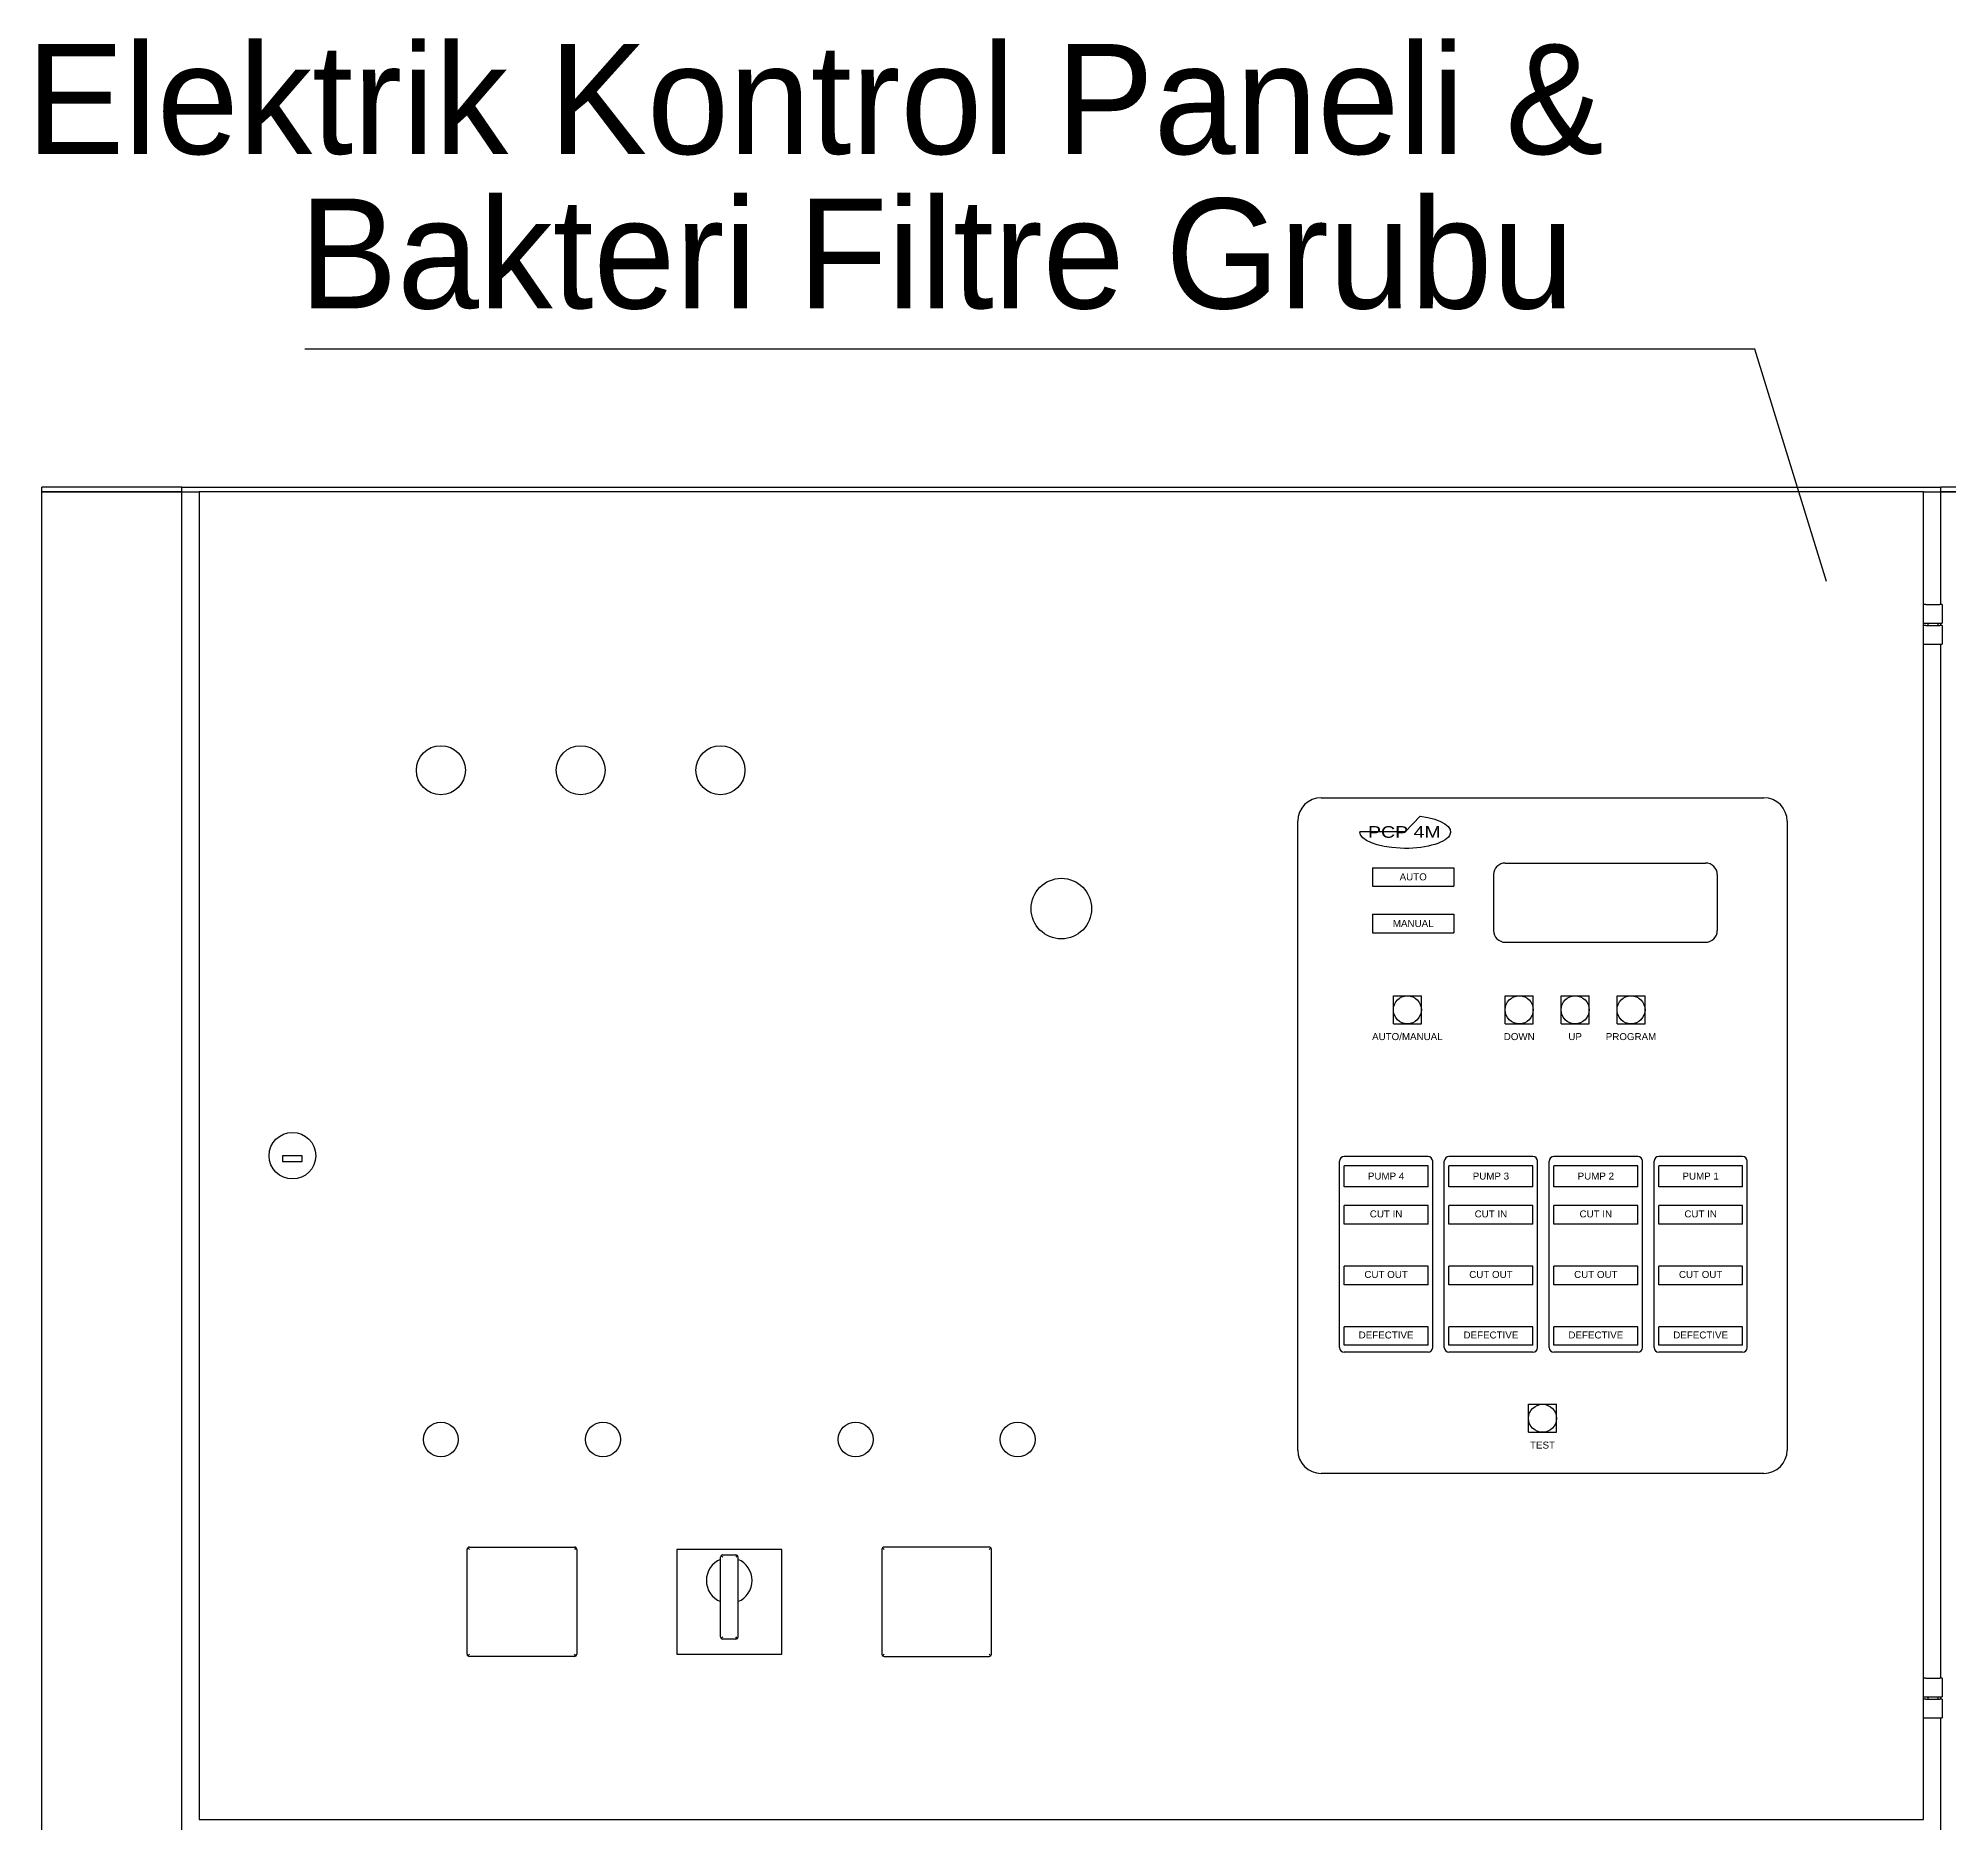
# Model space of a CAD drawing. Header units: centimetres. Extents: x 392964 to 515689, y 49661 to 58661.
# Drawn here: x 511970.6 to 512082.7, y 54158.7 to 54263.5 of the extents above; entities that cross this region are included whole.
import ezdxf
from ezdxf.enums import TextEntityAlignment as Align

# ---------------------------------------------------------------- set-up
doc = ezdxf.new("R2010")
doc.units = ezdxf.units.CM
doc.layers.get('0').update_dxf_attribs({"lineweight": 9})
for name, color, linetype, lineweight in [('0-MEK-MED-04CIHAZ', 140, 'Continuous', 25), ('ANA ORTA', 7, 'Continuous', 30), ('Olçu', 7, 'Continuous', 30)]:
    doc.layers.add(name, color=color, linetype=linetype, lineweight=lineweight)
doc.styles.add('ARıAL', font='GOTHIC.TTF', dxfattribs={"width": 0.7})
doc.styles.get("Standard").update_dxf_attribs({"font": 'arial.ttf'})

# ---------------------------------------------------------------- blocks, each defined once
blk = doc.blocks.new('G$CDA5BA388')
at = {"layer": '0-MEK-MED-04CIHAZ'}
for p, q in [((274.74, 612.21), (76.96, 612.21)), ((284.54, 580.51), (274.74, 612.21))]:
    blk.add_line(p, q, dxfattribs=at)
at = {"layer": 'ANA ORTA', "ltscale": 0.5}
for p, q in [((41.09, 592.78), (41.09, 593.42)), ((60.16, 593.42), (41.09, 593.42)), ((60.16, 592.78), (41.09, 592.78)), ((41.09, 592.78), (60.16, 592.78)), ((41.09, 71.51), (41.09, 592.78)), ((60.16, 592.78), (60.16, 593.42)), ((60.16, 593.42), (300.13, 593.42)), ((60.16, 592.78), (62.54, 592.78)), ((60.16, 592.78), (62.54, 592.78)), ((60.16, 71.51), (60.16, 592.78)), ((62.54, 592.78), (62.54, 411.61)), ((297.75, 592.78), (62.54, 592.78)), ((297.75, 592.78), (300.13, 592.78)), ((297.75, 592.78), (300.13, 592.78)), ((297.75, 411.61), (297.75, 592.78)), ((300.13, 592.78), (300.13, 593.42)), ((319.2, 593.42), (300.13, 593.42)), ((319.2, 592.78), (300.13, 592.78)), ((300.13, 592.78), (319.2, 592.78)), ((300.13, 577.39), (300.13, 592.78)), ((298.07, 577.39), (297.75, 577.39)), ((298.07, 577.39), (299.97, 577.39)), ((300.29, 577.39), (299.97, 577.39)), ((300.29, 577.39), (300.29, 574.84)), ((297.75, 574.84), (298.07, 574.84)), ((298.07, 574.52), (297.75, 574.52)), ((298.07, 574.84), (299.97, 574.84)), ((298.07, 574.52), (299.97, 574.52)), ((298.34, 574.84), (298.34, 574.52)), ((299.7, 574.84), (299.7, 574.52)), ((299.97, 574.84), (300.29, 574.84)), ((300.29, 574.52), (299.97, 574.52)), ((300.13, 574.52), (300.13, 574.84)), ((300.29, 574.52), (300.29, 571.98)), ((297.75, 571.98), (298.07, 571.98)), ((298.07, 571.98), (299.97, 571.98)), ((299.97, 571.98), (300.29, 571.98)), ((300.13, 430.9), (300.13, 571.98)), ((215.59, 551.01), (275.98, 551.01)), ((212.41, 462.02), (212.41, 547.84)), ((227.06, 546.37), (229.09, 548.5)), ((279.16, 547.84), (279.16, 462.02)), ((227.06, 546.37), (220.86, 546.37)), ((222.58, 541.48), (233.71, 541.48)), ((222.58, 541.48), (222.58, 538.94)), ((233.71, 541.48), (233.71, 538.94)), ((239.11, 540.53), (239.11, 532.9)), ((240.7, 542.12), (268.04, 542.12)), ((269.62, 540.53), (269.62, 532.9)), ((222.58, 538.94), (233.71, 538.94)), ((222.58, 535.12), (233.71, 535.12)), ((222.58, 535.12), (222.58, 532.58)), ((233.71, 535.12), (233.71, 532.58)), ((222.58, 532.58), (233.71, 532.58)), ((240.7, 531.31), (268.04, 531.31)), ((225.44, 520.18), (225.44, 524)), ((225.44, 524), (229.26, 524)), ((229.26, 520.18), (229.26, 524)), ((240.7, 520.18), (240.7, 524)), ((240.7, 524), (244.51, 524)), ((244.51, 520.18), (244.51, 524)), ((248.33, 520.18), (248.33, 524)), ((248.33, 524), (252.14, 524)), ((252.14, 520.18), (252.14, 524)), ((255.96, 520.18), (255.96, 524)), ((255.96, 524), (259.77, 524)), ((259.77, 520.18), (259.77, 524)), ((225.44, 520.18), (229.26, 520.18)), ((240.7, 520.18), (244.51, 520.18)), ((248.33, 520.18), (252.14, 520.18)), ((255.96, 520.18), (259.77, 520.18)), ((76.59, 502.19), (73.93, 502.19)), ((73.93, 502.19), (73.93, 501.39)), ((73.93, 501.39), (76.59, 501.39)), ((76.59, 501.39), (76.59, 502.19)), ((218.09, 476), (218.09, 501.43)), ((230.17, 502.07), (218.73, 502.07)), ((230.17, 500.8), (218.73, 500.8)), ((218.73, 497.93), (218.73, 500.8)), ((230.17, 497.93), (230.17, 500.8)), ((230.81, 476), (230.81, 501.43)), ((232.39, 476), (232.39, 501.43)), ((244.47, 502.07), (233.03, 502.07)), ((244.47, 500.8), (233.03, 500.8)), ((233.03, 497.93), (233.03, 500.8)), ((244.47, 497.93), (244.47, 500.8)), ((245.11, 476), (245.11, 501.43)), ((246.7, 476), (246.7, 501.43)), ((258.78, 502.07), (247.33, 502.07)), ((258.78, 500.8), (247.33, 500.8)), ((247.33, 497.93), (247.33, 500.8)), ((258.78, 497.93), (258.78, 500.8)), ((259.41, 476), (259.41, 501.43)), ((261, 476), (261, 501.43)), ((273.08, 502.07), (261.64, 502.07)), ((273.08, 500.8), (261.64, 500.8)), ((261.64, 497.93), (261.64, 500.8)), ((273.08, 497.93), (273.08, 500.8)), ((273.71, 476), (273.71, 501.43)), ((230.17, 497.93), (218.73, 497.93)), ((244.47, 497.93), (233.03, 497.93)), ((258.78, 497.93), (247.33, 497.93)), ((273.08, 497.93), (261.64, 497.93)), ((230.17, 495.39), (218.73, 495.39)), ((218.73, 492.85), (218.73, 495.39)), ((230.17, 492.85), (218.73, 492.85)), ((230.17, 492.85), (230.17, 495.39)), ((233.03, 492.85), (233.03, 495.39)), ((244.47, 495.39), (233.03, 495.39)), ((244.47, 492.85), (233.03, 492.85)), ((244.47, 492.85), (244.47, 495.39)), ((258.78, 495.39), (247.33, 495.39)), ((247.33, 492.85), (247.33, 495.39)), ((258.78, 492.85), (247.33, 492.85)), ((258.78, 492.85), (258.78, 495.39)), ((273.08, 495.39), (261.64, 495.39)), ((261.64, 492.85), (261.64, 495.39)), ((273.08, 492.85), (261.64, 492.85)), ((273.08, 492.85), (273.08, 495.39)), ((230.17, 487.13), (218.73, 487.13)), ((218.73, 484.59), (218.73, 487.13)), ((230.17, 484.59), (230.17, 487.13)), ((233.03, 484.59), (233.03, 487.13)), ((244.47, 487.13), (233.03, 487.13)), ((244.47, 484.59), (244.47, 487.13)), ((258.78, 487.13), (247.33, 487.13)), ((247.33, 484.59), (247.33, 487.13)), ((258.78, 484.59), (258.78, 487.13)), ((273.08, 487.13), (261.64, 487.13)), ((261.64, 484.59), (261.64, 487.13)), ((273.08, 484.59), (273.08, 487.13)), ((230.17, 484.59), (218.73, 484.59)), ((244.47, 484.59), (233.03, 484.59)), ((258.78, 484.59), (247.33, 484.59)), ((273.08, 484.59), (261.64, 484.59)), ((230.17, 478.86), (218.73, 478.86)), ((218.73, 476.32), (218.73, 478.86)), ((230.17, 476.32), (230.17, 478.86)), ((233.03, 476.32), (233.03, 478.86)), ((244.47, 478.86), (233.03, 478.86)), ((244.47, 476.32), (244.47, 478.86)), ((258.78, 478.86), (247.33, 478.86)), ((247.33, 476.32), (247.33, 478.86)), ((258.78, 476.32), (258.78, 478.86)), ((273.08, 478.86), (261.64, 478.86)), ((261.64, 476.32), (261.64, 478.86)), ((273.08, 476.32), (273.08, 478.86)), ((230.17, 476.32), (218.73, 476.32)), ((230.17, 475.37), (218.73, 475.37)), ((244.47, 476.32), (233.03, 476.32)), ((244.47, 475.37), (233.03, 475.37)), ((258.78, 476.32), (247.33, 476.32)), ((258.78, 475.37), (247.33, 475.37)), ((273.08, 476.32), (261.64, 476.32)), ((273.08, 475.37), (261.64, 475.37)), ((243.88, 464.45), (243.88, 468.27)), ((243.88, 468.27), (247.69, 468.27)), ((247.69, 464.45), (247.69, 468.27)), ((243.88, 464.45), (247.69, 464.45)), ((275.98, 458.84), (215.59, 458.84)), ((99.41, 448.48), (99.19, 448.7)), ((99.41, 448.8), (113.72, 448.8)), ((113.94, 448.7), (113.72, 448.48)), ((155.77, 448.7), (155.99, 448.48)), ((170.29, 448.8), (155.99, 448.8)), ((170.29, 448.48), (170.52, 448.7)), ((99.1, 434.18), (99.1, 448.48)), ((114.04, 448.48), (114.04, 434.18)), ((127.7, 448.48), (127.7, 434.18)), ((142.01, 448.48), (127.7, 448.48)), ((133.66, 436.55), (133.66, 447.4)), ((133.98, 447.4), (133.76, 447.63)), ((133.98, 447.72), (135.73, 447.72)), ((135.95, 447.63), (135.73, 447.4)), ((136.04, 447.4), (136.04, 436.55)), ((142.01, 434.18), (142.01, 448.48)), ((155.67, 448.48), (155.67, 434.18)), ((170.61, 434.18), (170.61, 448.48)), ((133.76, 436.32), (133.98, 436.55)), ((135.73, 436.23), (133.98, 436.23)), ((135.95, 436.32), (135.73, 436.55)), ((99.19, 433.95), (99.41, 434.18)), ((113.72, 433.86), (99.41, 433.86)), ((113.94, 433.95), (113.72, 434.18)), ((127.7, 434.18), (142.01, 434.18)), ((155.77, 433.95), (155.99, 434.18)), ((155.99, 433.86), (170.29, 433.86)), ((170.52, 433.95), (170.29, 434.18)), ((298.07, 430.9), (297.75, 430.9)), ((298.07, 430.9), (299.97, 430.9)), ((300.29, 430.9), (299.97, 430.9)), ((300.29, 430.9), (300.29, 428.36)), ((297.75, 428.36), (298.07, 428.36)), ((298.07, 428.04), (297.75, 428.04)), ((298.07, 428.36), (299.97, 428.36)), ((298.07, 428.04), (299.97, 428.04)), ((298.34, 428.36), (298.34, 428.04)), ((299.7, 428.36), (299.7, 428.04)), ((299.97, 428.36), (300.29, 428.36)), ((300.29, 428.04), (299.97, 428.04)), ((300.13, 428.04), (300.13, 428.36)), ((300.29, 428.04), (300.29, 425.5)), ((297.75, 425.5), (298.07, 425.5)), ((298.07, 425.5), (299.97, 425.5)), ((299.97, 425.5), (300.29, 425.5)), ((300.13, 395.09), (300.13, 425.5)), ((62.54, 411.61), (297.75, 411.61))]:
    blk.add_line(p, q, dxfattribs=at)
for centre, radius in [((95.51, 554.78), 3.34), ((114.58, 554.78), 3.34), ((133.65, 554.78), 3.34), ((180.15, 535.9), 4.13), ((227.35, 522.09), 1.91), ((242.61, 522.09), 1.91), ((250.24, 522.09), 1.91), ((257.86, 522.09), 1.91), ((75.26, 502.19), 3.18), ((245.79, 466.36), 1.91), ((95.51, 463.47), 2.38), ((117.62, 463.47), 2.38), ((152.09, 463.47), 2.38), ((174.2, 463.47), 2.38)]:
    blk.add_circle(centre, radius, dxfattribs=at)
for centre, radius, start, end in [((215.59, 547.84), 3.18, 90, 180), ((275.98, 547.84), 3.18, 0, 90), ((240.7, 540.53), 1.59, 90, 180), ((268.04, 540.53), 1.59, 0, 90), ((240.7, 532.9), 1.59, 180, 270), ((268.04, 532.9), 1.59, 270, 0), ((218.73, 501.43), 0.636, 90, 180), ((230.17, 501.43), 0.636, 0, 90), ((233.03, 501.43), 0.636, 90, 180), ((244.47, 501.43), 0.636, 0, 90), ((247.33, 501.43), 0.636, 90, 180), ((258.78, 501.43), 0.636, 0, 90), ((261.64, 501.43), 0.636, 90, 180), ((273.08, 501.43), 0.636, 0, 90), ((218.73, 476), 0.636, 180, 270), ((230.17, 476), 0.636, 270, 0), ((233.03, 476), 0.636, 180, 270), ((244.47, 476), 0.636, 270, 0), ((247.33, 476), 0.636, 180, 270), ((258.78, 476), 0.636, 270, 0), ((261.64, 476), 0.636, 180, 270), ((273.08, 476), 0.636, 270, 0), ((215.59, 462.02), 3.18, 180, 270), ((275.98, 462.02), 3.18, 270, 0), ((99.41, 448.48), 0.318, 135, 180), ((99.41, 448.48), 0.318, 90, 135), ((113.72, 448.48), 0.318, 45, 90), ((113.72, 448.48), 0.318, 0, 45), ((155.99, 448.48), 0.318, 135, 180), ((155.99, 448.48), 0.318, 90, 135), ((170.29, 448.48), 0.318, 45, 90), ((170.29, 448.48), 0.318, 0, 45), ((134.85, 444.23), 3.12, 112.3918, 180), ((133.98, 447.4), 0.318, 135, 180), ((133.98, 447.4), 0.318, 90, 135), ((135.73, 447.4), 0.318, 45, 90), ((135.73, 447.4), 0.318, 0, 45), ((134.85, 444.23), 3.12, 292.3918, 67.6082), ((134.85, 444.23), 3.12, 180, 247.6082), ((133.98, 436.55), 0.318, 180, 225), ((133.98, 436.55), 0.318, 225, 270), ((135.73, 436.55), 0.318, 270, 315), ((135.73, 436.55), 0.318, 315, 0), ((99.41, 434.18), 0.318, 180, 225), ((99.41, 434.18), 0.318, 225, 270), ((113.72, 434.18), 0.318, 270, 315), ((113.72, 434.18), 0.318, 315, 0), ((155.99, 434.18), 0.318, 180, 225), ((155.99, 434.18), 0.318, 225, 270), ((170.29, 434.18), 0.318, 270, 315), ((170.29, 434.18), 0.318, 315, 0)]:
    blk.add_arc(centre, radius, start, end, dxfattribs=at)
at = {"layer": 'ANA ORTA', "ltscale": 0.5, "extrusion": (0, 0, -1)}
blk.add_ellipse((227.06, 546.37), major_axis=(6.2, 0), ratio=0.363488, start_param=-1.236267, end_param=3.141593, dxfattribs=at)
at = {"layer": 'ANA ORTA', "ltscale": 0.5, "width": 1.2}
blk.add_text('PCP 4M', height=1.589, dxfattribs=at).set_placement((226.94, 545.56), align=Align.CENTER)
at = {"layer": 'ANA ORTA', "ltscale": 0.5}
for s, height, p in [('AUTO', 0.954, (228.15, 539.75)), ('MANUAL', 0.954, (228.15, 533.39)), ('AUTO/MANUAL', 0.9535, (227.35, 517.96)), ('DOWN', 0.954, (242.61, 517.96)), ('UP', 0.954, (250.24, 517.96)), ('PROGRAM', 0.954, (257.86, 517.96)), ('PUMP 4', 0.954, (224.45, 498.93)), ('PUMP 3', 0.954, (238.75, 498.93)), ('PUMP 2', 0.954, (253.06, 498.93)), ('PUMP 1', 0.954, (267.36, 498.93)), ('CUT IN', 0.954, (224.45, 493.77)), ('CUT IN', 0.954, (238.75, 493.77)), ('CUT IN', 0.954, (253.06, 493.77)), ('CUT IN', 0.954, (267.36, 493.77)), ('CUT OUT', 0.954, (224.45, 485.51)), ('CUT OUT', 0.954, (238.75, 485.51)), ('CUT OUT', 0.954, (253.06, 485.51)), ('CUT OUT', 0.954, (267.36, 485.51)), ('DEFECTIVE', 0.954, (224.45, 477.25)), ('DEFECTIVE', 0.954, (238.75, 477.25)), ('DEFECTIVE', 0.954, (253.06, 477.25)), ('DEFECTIVE', 0.954, (267.36, 477.25)), ('TEST', 0.954, (245.79, 462.23))]:
    blk.add_text(s, height=height, dxfattribs=at).set_placement(p, align=Align.CENTER)
at = {"layer": 'Olçu', "ltscale": 0.5, "style": 'ARıAL'}
for s, p in [('Elektrik Kontrol Paneli &', (38.94, 638.85)), ('Bakteri Filtre Grubu', (76.2, 617.78))]:
    blk.add_text(s, height=15, dxfattribs=at).set_placement(p)

msp = doc.modelspace()

# ---------------------------------------------------------------- block references
at = {"ltscale": 3, "xscale": 0.4299798075364286, "yscale": 0.4299798075364286, "zscale": 0.4299798075364286}
msp.add_blockref('G$CDA5BA388', (511953.12, 53981.98), dxfattribs=at)

doc.saveas('drawing.dxf')
